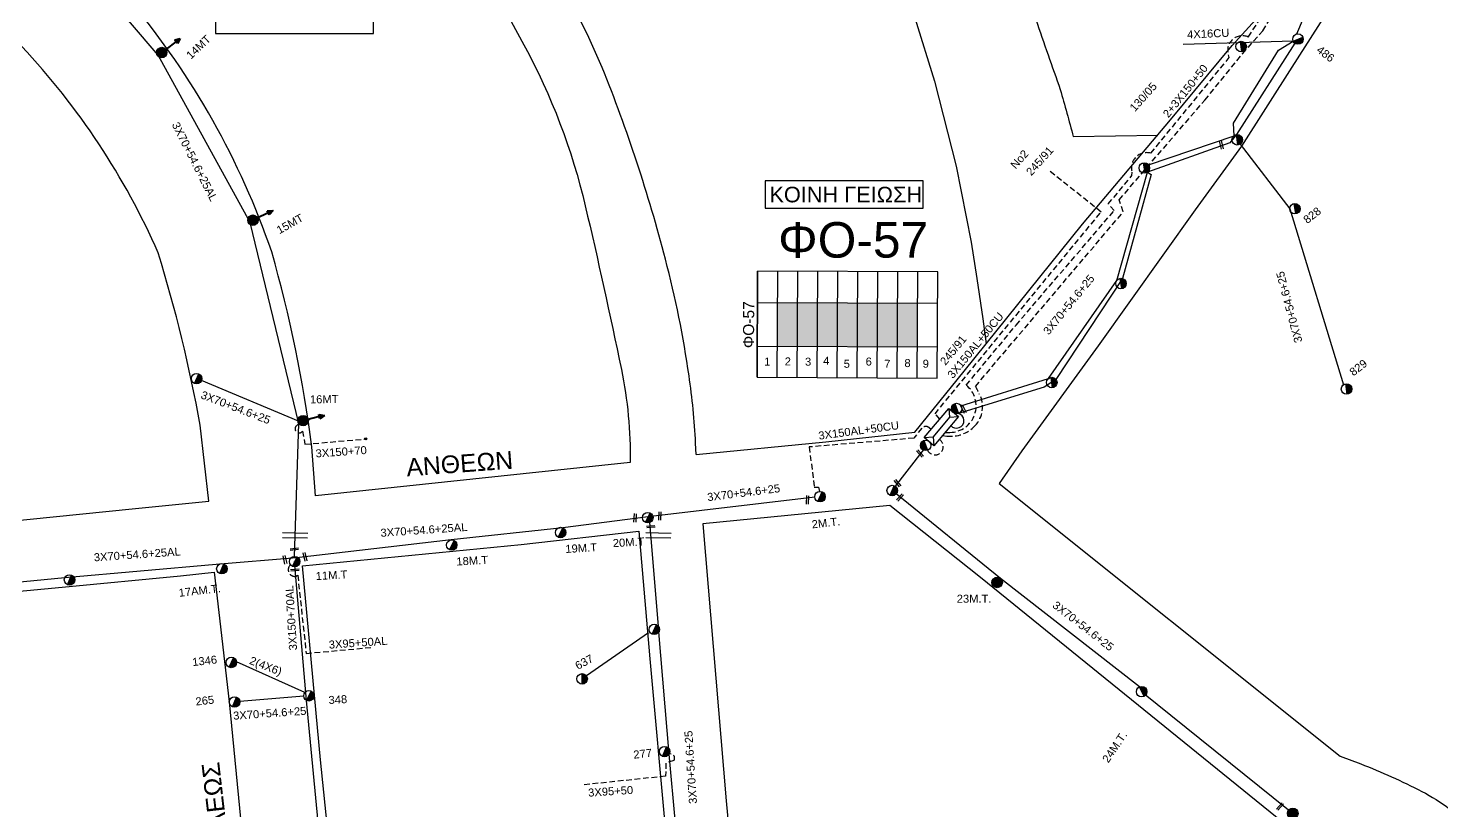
# Model space of a CAD drawing. Header units: millimetres. Extents: x 2999 to 5218, y 1863 to 2903.
# Drawn here: x 3547.2 to 3865.1, y 2049.2 to 2225.3 of the extents above; entities that cross this region are included whole.
import ezdxf
from ezdxf.enums import TextEntityAlignment as Align

# ---------------------------------------------------------------- set-up
doc = ezdxf.new("R2010")
doc.units = ezdxf.units.MM
doc.header["$LTSCALE"] = 0.5
doc.linetypes.add('DASHED', pattern=[19.05, 12.7, -6.35])
for name, color, linetype in [('Άγνωστα', 7, 'Continuous'), ('Ασφαλειοκιβώτια Χ.Τ 9 αναχωρήσεων', 7, 'Continuous'), ('Επίτονοι', 7, 'Continuous'), ('Επιγραφές - Σχήματα', 7, 'Continuous'), ('Καλώδια ΧΤ   3x150+70AL', 7, 'DASHED'), ('Καλώδια ΧΤ   3x150AL+50CU', 7, 'DASHED'), ('Καλώδια ΧΤ   3x95+50 AL XLPE', 7, 'DASHED'), ('Μηχανική τομή', 7, 'Continuous'), ('Στύλος Ξύλινος', 7, 'Continuous'), ('Στύλος Ξύλινος @ 1', 7, 'Continuous'), ('Στύλος ΦΜ', 7, 'Continuous'), ('Στύλος ΦΜ @ 1', 7, 'Continuous'), ('Συνδέσεις', 7, 'Continuous'), ('Συνεστραμμένα ΧΤ   3x70+54.6+25 AL', 7, 'SYN_LINE'), ('Τομή', 7, 'Continuous'), ('Υποσταθμός εναέριος 2 στύλων', 7, 'Continuous'), ('Υποσταθμός πόλεως', 7, 'Continuous'), ('Υπόβαθρο ΔΕΗ', 7, 'Continuous'), ('Υπόγεια καλώδια Παροχών ΧΤ   4x16CU', 7, 'DASHED')]:
    doc.layers.add(name, color=color, linetype=linetype)
doc.styles.add('arial', font='ARIAL.TTF')
doc.styles.get("Standard").update_dxf_attribs({"font": 'ARIAL.TTF'})
doc.linetypes.add('SYN_LINE', pattern='A,0.5,-0.0001,["/\\/\\/\\/",Standard,S=0.1,R=0,X=0,Y=-0.05],-0.25', length=0.7501)

# ---------------------------------------------------------------- blocks, each defined once
blk = doc.blocks.new('ΑΣΦΑΛΕΙΟΚΙΒΩΤΙΟ ΥΠΟΣΤΑΘΜΟΥ 9 ΑΝΑΧΩΡΗΣΕΩΝ')
at = {"layer": 'Ασφαλειοκιβώτια Χ.Τ 9 αναχωρήσεων', "ltscale": 40}
for p, q in [((-23.8, 40.36), (24.02, 40.36)), ((-9.72, 40.36), (-9.72, -40.64)), ((9.94, 40.36), (9.94, -40.64)), ((-23.8, 31.36), (24.02, 31.36)), ((-23.8, 22.36), (24.02, 22.36)), ((-23.8, 13.36), (24.02, 13.36)), ((-23.8, 4.36), (24.02, 4.36)), ((-23.8, -4.64), (24.02, -4.64)), ((-23.8, -13.64), (24.02, -13.64)), ((-23.8, -22.64), (24.02, -22.64)), ((-23.8, -31.64), (24.02, -31.64))]:
    blk.add_line(p, q, dxfattribs=at)
at = {"layer": 'Ασφαλειοκιβώτια Χ.Τ 9 αναχωρήσεων'}
blk.add_lwpolyline([(-23.8, -40.64), (24.02, -40.64), (24.02, 40.36), (-23.8, 40.36)], close=True, dxfattribs=at)
for s, p in [('1', (-18.54, 37.25)), ('2', (-18.39, 27.98)), ('3', (-18.45, 18.85)), ('4', (-17.96, 10.67)), ('5', (-19.3, 1.44)), ('6', (-18.25, -8.4)), ('7', (-19.23, -16.79)), ('8', (-18.84, -25.86)), ('9', (-19.09, -34.08))]:
    blk.add_text(s, height=3.6, rotation=270, dxfattribs=at).set_placement(p)
at = {"layer": 'Ασφαλειοκιβώτια Χ.Τ 9 αναχωρήσεων', "ltscale": 40}
for tag, height, p in [('ΟΝΟΜΑ', 5, (-0.16, 44.31)), ('ΚΕΙΜΕΝΟ 1', 2, (17.06, 35.59)), ('ΚΕΙΜΕΝΟ 2', 2, (17.06, 26.88)), ('ΚΕΙΜΕΝΟ 3', 2, (17.06, 17.69)), ('ΚΕΙΜΕΝΟ 4', 2, (17.06, 8.71)), ('ΚΕΙΜΕΝΟ 5', 2, (17.06, -0.13)), ('ΚΕΙΜΕΝΟ 6', 2, (17.06, -9.05)), ('ΚΕΙΜΕΝΟ 7', 2, (17.06, -18.13)), ('ΚΕΙΜΕΝΟ 8', 2, (17.06, -26.85)), ('ΚΕΙΜΕΝΟ 9', 2, (17.06, -35.99)), ('ΣΧ', 2, (-0.1, -42.64))]:
    blk.add_attdef(tag, text='', height=height, dxfattribs=at).set_placement(p, align=Align.MIDDLE_CENTER)
blk = doc.blocks.new('ΜΗΧΑΝΙΚΗ ΤΟΜΗ')
at = {"layer": 'Μηχανική τομή', "ltscale": 40}
for p, q in [((-1.89, 0.78), (1.89, 0.78)), ((1.89, 0), (-1.89, 0))]:
    blk.add_line(p, q, dxfattribs=at)
blk = doc.blocks.new('ΥΠΑΡΧΩΝ ΤΣΙΜΕΝΤΕΝΙΟΣ ΣΤΥΛΟΣ')
at = {"layer": 'Στύλος ΦΜ'}
blk.add_hatch(color=7, dxfattribs=at).paths.add_polyline_path([(-1.29, -2.28, 0.574793), (2.62, 0, 0.268822), (1.3, 2.27)])
at = {"layer": 'Στύλος ΦΜ', "color": 7}
blk.add_line((-1.29, -2.28), (1.3, 2.27), dxfattribs=at)
blk.add_circle((0, 0), 2.62, dxfattribs=at)
at = {"layer": 'Στύλος ΦΜ', "flags": 4}
for tag, p in [('ΤΥΠΟΣ', (-4.91, 3.03)), ('ΑΡΙΘΜΟΣ', (-4.68, 8.05))]:
    blk.add_attdef(tag, p, '', height=4, dxfattribs=at)
blk = doc.blocks.new('ΥΠΑΡΧΩΝ ΞΥΛΙΝΟΣ ΣΤΥΛΟΣ')
at = {"layer": 'Στύλος Ξύλινος'}
h = blk.add_hatch(color=7, dxfattribs=at)
h.paths.add_polyline_path([(-2.62, 0, 0.270008), (-1.29, -2.28), (1.3, 2.27, 0.576266)])
h.paths.add_polyline_path([(-1.29, -2.28, 0.574793), (2.62, 0, 0.268822), (1.3, 2.27)])
at = {"layer": 'Στύλος Ξύλινος', "color": 7}
blk.add_line((-1.29, -2.28), (1.3, 2.27), dxfattribs=at)
blk.add_circle((0, 0), 2.62, dxfattribs=at)
at = {"layer": 'Στύλος Ξύλινος', "flags": 4}
for tag, p in [('ΑΡΙΘΜΟΣ', (-4.91, 8.6)), ('ΤΥΠΟΣ', (-4.85, 3.39))]:
    blk.add_attdef(tag, p, '', height=4, dxfattribs=at)
blk = doc.blocks.new('ΥΠΟΣΤΑΘΜΟΣ ΕΝΑΕΡΙΟΣ ΕΠΙ 2 ΣΤΥΛΩΝ')
at = {"layer": 'Υποσταθμός εναέριος 2 στύλων', "linetype": 'Continuous'}
for points in [[(-11.97, -2.11, 0.574793), (-8.45, -0.07, 0.268822), (-9.64, 1.98)], [(9.68, -2.15, 0.574793), (13.19, -0.1, 0.268822), (12.01, 1.95)]]:
    blk.add_hatch(color=256, dxfattribs=at).paths.add_polyline_path(points)
for p, q in [((-11.97, -2.11), (-9.64, 1.98)), ((9.68, -2.15), (12.01, 1.95))]:
    blk.add_line(p, q, dxfattribs=at)
for centre in [(-10.81, -0.07), (10.84, -0.1)]:
    blk.add_circle(centre, 2.36, dxfattribs=at)
at = {"layer": 'Υποσταθμός πόλεως', "linetype": 'Continuous', "ltscale": 40}
blk.add_lwpolyline([(-8.57, 2.82), (8.57, 2.82), (8.57, -2.82), (-8.57, -2.82)], close=True, dxfattribs=at)
for points in [[(-5.75, 0), (-8.57, 2.82)], [(-8.57, -2.82), (-5.75, 0)], [(-5.75, 0), (5.75, 0)], [(5.75, 0), (8.57, 2.82)], [(8.57, -2.82), (5.75, 0)]]:
    blk.add_lwpolyline(points, dxfattribs=at)
at = {"layer": 'Υποσταθμός εναέριος 2 στύλων', "ltscale": 40, "flags": 1}
for tag, p in [('ΜΕΤΑΣΧΗΜΑΤΙΣΜΟΣ', (14.09, 2.51)), ('ΙΣΧΥΣ', (14.07, -0.28)), ('ΑΡΙΘΜΟΣ', (14.19, -3))]:
    blk.add_attdef(tag, p, '', height=1.8, dxfattribs=at)
blk = doc.blocks.new('ΕΠΙΤΟΝΟΣ')
at = {"layer": 'Επίτονοι', "lineweight": 40, "ltscale": 40}
blk.add_hatch(color=256, dxfattribs=at).paths.add_polyline_path([(-1.13, 6.47), (0, 9.1), (1.13, 6.47)])
for p, q in [((-1.13, 6.47), (0, 9.1)), ((0, 9.1), (1.13, 6.47)), ((1.13, 6.47), (-1.13, 6.47)), ((-1.13, 6.47), (0, 6.47)), ((0, 6.47), (0, 0))]:
    blk.add_line(p, q, dxfattribs=at)
blk = doc.blocks.new('ΤΟΜΗ')
at = {"layer": 'Τομή', "ltscale": 40}
for p, q in [((-5.68, 0), (5.68, 0)), ((5.68, -2.33), (-5.68, -2.33))]:
    blk.add_line(p, q, dxfattribs=at)
blk = doc.blocks.new('_ΣΥΝΔΕΣΗ')
at = {"layer": 'Συνδέσεις', "linetype": 'SYN_LINE', "ltscale": 40}
blk.add_hatch(color=256, dxfattribs=at).paths.add_polyline_path([(0.5, -0.01, 1), (-0.5, -0.01, 1)])
at = {"layer": 'Συνδέσεις'}
blk.add_circle((0, -0.01), 0.5, dxfattribs=at)

msp = doc.modelspace()

# ---------------------------------------------------------------- hatches: boundary and pattern name
at = {"layer": 'Ασφαλειοκιβώτια Χ.Τ 9 αναχωρήσεων', "ltscale": 40}
for color, points in [(133, [(3715.74, 2163.58), (3715.68, 2153.75), (3720.18, 2153.73), (3720.24, 2163.56)]), (85, [(3720.24, 2163.56), (3720.18, 2153.73), (3724.68, 2153.7), (3724.74, 2163.53)]), (2, [(3724.74, 2163.53), (3724.68, 2153.7), (3729.18, 2153.68), (3729.24, 2163.51)]), (1, [(3729.24, 2163.51), (3729.18, 2153.68), (3733.68, 2153.66), (3733.74, 2163.49)]), (6, [(3733.74, 2163.49), (3733.68, 2153.66), (3738.18, 2153.63), (3738.24, 2163.46)]), (30, [(3738.24, 2163.46), (3738.18, 2153.63), (3742.68, 2153.61), (3742.74, 2163.44)]), (27, [(3742.74, 2163.44), (3742.68, 2153.61), (3747.18, 2153.59), (3747.24, 2163.41)])]:
    msp.add_hatch(color=color, dxfattribs=at).paths.add_polyline_path(points)

# ---------------------------------------------------------------- linework, layer by layer
at = {"layer": 'Άγνωστα', "color": 30, "ltscale": 40}
msp.add_lwpolyline([(3832.53, 2224), (3846.84, 2257.76), (3855.64, 2298.74)], dxfattribs=at)
at = {"layer": 'Άγνωστα', "color": 27, "linetype": 'DASHED', "ltscale": 0.2}
for points in [[(3752.82, 2133.62), (3753.81, 2133.51, 0.237477), (3760.15, 2135.82, 0.320804), (3761.12, 2143.01, -0.004761), (3760.25, 2144.7), (3793.48, 2183.96), (3792.58, 2186.68), (3811.84, 2209.11), (3820.3, 2219.52), (3824.86, 2224.71), (3834.84, 2240.84), (3834.8, 2242.21), (3835.34, 2243.08, 0.28328), (3835.41, 2248.93), (3838.94, 2267.9)], [(3691.45, 2062.1), (3691.84, 2062.02, -0.522524), (3692.45, 2060.53), (3690.65, 2059.91), (3690.55, 2056.97), (3672.04, 2055.02)]]:
    msp.add_lwpolyline(points, format="xyb", dxfattribs=at)
at = {"layer": 'Άγνωστα', "color": 30, "linetype": 'DASHED', "ltscale": 0.2}
msp.add_lwpolyline([(3753.39, 2134.31), (3754.52, 2134.33, 0.699562), (3758.2, 2144.97), (3769.39, 2158.49), (3791.44, 2184.24), (3790.13, 2185.77), (3795.45, 2192.14), (3795.47, 2192.92, -0.586772), (3799.7, 2197.16), (3817.33, 2218.68), (3817.13, 2219.29, -0.64982), (3821.62, 2223.31), (3831.99, 2239.21), (3833.18, 2241.08), (3833.94, 2244.29)], format="xyb", dxfattribs=at)
at = {"layer": 'Άγνωστα', "color": 6, "linetype": 'DASHED', "ltscale": 0.2}
msp.add_lwpolyline([(3608.12, 2136.31), (3607.54, 2135.81, 1.168082), (3608.92, 2134.65), (3609.45, 2131.67), (3623.11, 2132.86)], format="xyb", dxfattribs=at)
at = {"layer": 'Άγνωστα', "color": 27, "ltscale": 40}
msp.add_lwpolyline([(3686.73, 2089.27), (3672.76, 2079.55)], dxfattribs=at)
at = {"layer": 'Άγνωστα', "color": 62, "linetype": 'SYN_LINE', "ltscale": 20}
msp.add_lwpolyline([(3609.46, 2075.83), (3594.07, 2082.69)], dxfattribs=at)
at = {"layer": 'Άγνωστα', "color": 62, "linetype": 'SYN_LINE', "ltscale": 15}
msp.add_lwpolyline([(3609.18, 2075), (3594.8, 2073.8)], dxfattribs=at)
at = {"layer": 'Επιγραφές - Σχήματα', "color": 190}
for points in [[(3589.37, 2224.11), (3624.88, 2224.11), (3624.88, 2230.29), (3589.37, 2230.29)], [(3712.96, 2184.78), (3748.47, 2184.78), (3748.47, 2190.95), (3712.96, 2190.95)]]:
    msp.add_lwpolyline(points, close=True, dxfattribs=at)
at = {"layer": 'Επιγραφές - Σχήματα', "color": 85, "ltscale": 0.2}
msp.add_arc((3755.97, 2136.98), 1.69, 220.9361, 74.1377, dxfattribs=at)
at = {"layer": 'Επιγραφές - Σχήματα', "color": 133, "linetype": 'DASHED', "ltscale": 0.2}
msp.add_arc((3751.15, 2131.14), 1.87, 206.5588, 59.698, dxfattribs=at)
at = {"layer": 'Καλώδια ΧΤ   3x150+70AL', "color": 62, "ltscale": 0.2}
msp.add_lwpolyline([(3606.16, 2104.63), (3605.9, 2104.17, 0.487391), (3606.82, 2101.98, 0.240233), (3607.84, 2102.19), (3609.74, 2084.6)], format="xyb", dxfattribs=at)
at = {"layer": 'Καλώδια ΧΤ   3x150AL+50CU', "color": 1, "ltscale": 0.2}
msp.add_lwpolyline([(3752.22, 2137.3), (3751.16, 2138.54), (3788.51, 2183.93), (3777.02, 2193.09)], dxfattribs=at)
at = {"layer": 'Καλώδια ΧΤ   3x150AL+50CU', "color": 2, "ltscale": 0.2}
msp.add_lwpolyline([(3750.29, 2134.99), (3749.86, 2135.38, 0.418544), (3748.19, 2135.27), (3746.41, 2133.04), (3722.87, 2131.06), (3724.01, 2122.04), (3724.97, 2122.04), (3725.17, 2121.04)], format="xyb", dxfattribs=at)
at = {"layer": 'Καλώδια ΧΤ   3x95+50 AL XLPE', "color": 62, "ltscale": 0.2}
msp.add_lwpolyline([(3609.74, 2084.6), (3624.25, 2085.94)], dxfattribs=at)
at = {"layer": 'Συνεστραμμένα ΧΤ   3x70+54.6+25 AL', "color": 6, "ltscale": 20}
for points in [[(3607.08, 2106.44), (3608.12, 2136.31), (3597.14, 2181.59), (3576.44, 2219.2), (3556.88, 2242.16), (3555.07, 2243.38)], [(3756.97, 2140.34), (3776.7, 2146.48), (3792.01, 2168.51), (3798.95, 2192.91), (3799.16, 2194.56), (3818.4, 2201.11), (3818.3, 2203.96), (3828.41, 2220.34), (3831.71, 2222.39)], [(3607.99, 2136.84), (3586.19, 2145.98)]]:
    msp.add_lwpolyline(points, dxfattribs=at)
at = {"layer": 'Συνεστραμμένα ΧΤ   3x70+54.6+25 AL', "color": 85, "ltscale": 20}
for points in [[(3832.08, 2221.91), (3818.95, 2201.34), (3817.47, 2199.47), (3798.95, 2192.91), (3799.75, 2192.34), (3793.29, 2168.97), (3778.35, 2146.27), (3775.7, 2144.53), (3756.43, 2138.6)], [(3819.77, 2199.2), (3830.92, 2184.68), (3842.99, 2145.03)]]:
    msp.add_lwpolyline(points, dxfattribs=at)
at = {"layer": 'Συνεστραμμένα ΧΤ   3x70+54.6+25 AL', "color": 133, "ltscale": 15}
msp.add_lwpolyline([(3741.54, 2121.25), (3748.78, 2130.65)], dxfattribs=at)
at = {"layer": 'Συνεστραμμένα ΧΤ   3x70+54.6+25 AL', "color": 133, "ltscale": 20}
for points in [[(3797.12, 2077.05), (3765.87, 2101.48), (3742.45, 2120.51)], [(3830.69, 2049.33), (3797.7, 2075.87)]]:
    msp.add_lwpolyline(points, dxfattribs=at)
at = {"layer": 'Συνεστραμμένα ΧΤ   3x70+54.6+25 AL', "color": 2, "ltscale": 20}
msp.add_lwpolyline([(3724.13, 2119.74), (3686.65, 2115.33), (3667.49, 2112.87), (3642.32, 2110.16), (3607.58, 2106.12), (3589.5, 2104.63), (3555.45, 2101.64), (3528.26, 2099.01)], dxfattribs=at)
at = {"layer": 'Συνεστραμμένα ΧΤ   3x70+54.6+25 AL', "color": 27, "ltscale": 20}
for points in [[(3688.96, 2090.72), (3687, 2114.06)], [(3696.32, 2005.14), (3694.19, 2030.69), (3691.37, 2061.94), (3689.06, 2089.47)]]:
    msp.add_lwpolyline(points, dxfattribs=at)
at = {"layer": 'Συνεστραμμένα ΧΤ   3x70+54.6+25 AL', "color": 62, "ltscale": 20}
msp.add_lwpolyline([(3615.62, 2015.8), (3612.95, 2041.19), (3609.84, 2074.01), (3607.15, 2105.26)], dxfattribs=at)
at = {"layer": 'Υπόβαθρο ΔΕΗ'}
for points in [[(3863.65, 2331.83), (3846.8, 2240.16), (3841.87, 2233.04), (3831.41, 2216.52), (3820.06, 2198.75), (3809.69, 2184.45), (3787.84, 2153.82), (3770.67, 2130.2), (3765.56, 2122.82), (3842.29, 2061.51), (3846.89, 2059.74, -0.027254), (3860.62, 2053.56, -0.087857), (3872.43, 2044.52, -0.082193), (3897.46, 2006.2), (3914.89, 1959.85, 0.02107), (3925.11, 1935.8, 0.082387), (3959.07, 1882.96)], [(3559.11, 2243.03), (3589, 2279.9), (3604.16, 2298.66), (3608.29, 2294.14), (3624.64, 2275.5), (3636.24, 2260.44), (3643.52, 2249.54), (3658.72, 2221.52, -0.066706), (3672.5, 2185.32, -0.006699), (3680.62, 2148.51, -0.054277), (3682.62, 2127.58), (3611.8, 2120.06), (3610.99, 2131.06, 0.037501), (3601.99, 2174.96, 0.091193), (3570.36, 2231.18, 0.032432), (3559.11, 2243.03, -2.552739)], [(3697.45, 2129.36), (3697.32, 2131.94, 0.022776), (3695.84, 2147.09, 0.02819), (3690.54, 2173.31, 0.03125), (3676.33, 2216.47), (3673, 2223.86), (3660.43, 2248.49)], [(3773.87, 2227.19, 0.004165), (3779.34, 2211.49, -0.001687), (3782.26, 2200.89), (3801.25, 2201.23)], [(3526.59, 2112.64), (3546.93, 2114.71), (3571.33, 2117.18), (3587.81, 2118.87), (3585.91, 2135.99, 0.029512), (3576.47, 2174.74, 0.085035), (3545.78, 2221.19, 0.032287), (3542.27, 2224.19), (3505.72, 2179.92), (3509.88, 2175.29, -0.040166), (3514.83, 2166.68, -0.045126), (3522.34, 2143.42, -0.041323), (3526.59, 2112.64, 6.741713)]]:
    msp.add_lwpolyline(points, format="xyb", dxfattribs=at)
for points in [[(3697.45, 2129.36), (3726.6, 2132.2), (3746.59, 2134.36), (3757.72, 2148.12), (3784.32, 2181.23), (3804.15, 2204.67), (3817.97, 2221.4), (3823.21, 2227.16)], [(3746.63, 2227.66), (3751.01, 2213.4), (3755.93, 2194.26), (3759.27, 2177.12), (3760.55, 2168.99), (3761.89, 2159.89), (3762.63, 2154.23)], [(3771.26, 1916.2), (3829.27, 2046.66), (3761.36, 2101.69), (3741.03, 2117.9), (3698.95, 2113.77), (3704.18, 2051.45), (3708.38, 2006.3), (3712.56, 1957.95), (3741.55, 1933.73), (3753.77, 1923.62), (3771.26, 1916.2)], [(3608.93, 2104.31), (3658.12, 2109.08), (3684.52, 2112.09), (3687, 2083.4), (3694.04, 2005.68), (3619.31, 1998.75), (3612.97, 2060.69), (3608.93, 2104.31)], [(3528.56, 2097.06), (3554.83, 2099.53), (3581.51, 2102.04), (3589.07, 2102.9), (3592.39, 2073.71), (3599.72, 1998.82), (3599.82, 1997.09), (3591.03, 1996.28), (3589.67, 1997.35), (3538.34, 1993.03), (3528.56, 2097.06)]]:
    msp.add_lwpolyline(points, dxfattribs=at)
at = {"layer": 'Υπόγεια καλώδια Παροχών ΧΤ   4x16CU', "color": 6, "linetype": 'SYN_LINE', "ltscale": 15}
msp.add_lwpolyline([(3831.71, 2222.39), (3806.98, 2221.64)], dxfattribs=at)

# ---------------------------------------------------------------- block references
at = {"layer": 'Ασφαλειοκιβώτια Χ.Τ 9 αναχωρήσεων', "xscale": 0.4999999999999999, "yscale": 0.4999999999999999, "zscale": 0.4999999999999999, "rotation": 89.70135055606067}
msp.add_blockref('ΑΣΦΑΛΕΙΟΚΙΒΩΤΙΟ ΥΠΟΣΤΑΘΜΟΥ 9 ΑΝΑΧΩΡΗΣΕΩΝ', (3731.39, 2158.53), dxfattribs=at).add_auto_attribs({'ΟΝΟΜΑ': 'ΦΟ-57'})
at = {"layer": 'Επίτονοι', "xscale": 0.449999999999818, "yscale": 0.449999999999818, "zscale": 0.449999999999818}
for p, rotation in [((3578.18, 2220.5), 307.8019232097249), ((3598.6, 2182.47), 296.0902463636965), ((3609.89, 2137.2), 283.4988612528525)]:
    msp.add_blockref('ΕΠΙΤΟΝΟΣ', p, dxfattribs=dict(at, rotation=rotation))
at = {"layer": 'Μηχανική τομή'}
for p, xscale, yscale, zscale, rotation in [((3815.73, 2199.08), 0.4999999999999991, 0.4999999999999991, 0.4999999999999991, 104.2634201497095), ((3757.73, 2139.64), 0.4999999999999994, 0.4999999999999994, 0.4999999999999994, 115.078763278921), ((3747.92, 2129.71), 0.4999999999999993, 0.4999999999999993, 0.4999999999999993, 130.9281409310912), ((3742.88, 2123.04), 0.4999999999999993, 0.4999999999999993, 0.4999999999999993, 130.9281409310912), ((3743.16, 2119.84), 0.4999999999999994, 0.4999999999999994, 0.4999999999999994, 227.7325643072309), ((3722.68, 2119.14), 0.4999999999999993, 0.4999999999999993, 0.4999999999999993, 86.49797098709232), ((3683.9, 2115.09), 0.4999999999999993, 0.4999999999999993, 0.4999999999999993, 86.49797098709232), ((3689.46, 2115.52), 0.4999999999999993, 0.4999999999999993, 0.4999999999999993, 86.49797098709232), ((3687.26, 2112.94), 0.4999999999999995, 0.4999999999999995, 0.4999999999999995, 5.158736128121816), ((3607.09, 2107.87), 0.4999999999999995, 0.4999999999999995, 0.4999999999999995, 5.158736128121816), ((3605.13, 2105.73), 0.4999999999999994, 0.4999999999999994, 0.4999999999999994, 103.7374015777385), ((3609.65, 2106.38), 0.4999999999999994, 0.4999999999999994, 0.4999999999999994, 103.7374015777385), ((3607.22, 2103.17), 0.4999999999999995, 0.4999999999999995, 0.4999999999999995, 5.158736128121816), ((3828.57, 2050.29), 0.4999999999999994, 0.4999999999999994, 0.4999999999999994, 227.7325643072309)]:
    msp.add_blockref('ΜΗΧΑΝΙΚΗ ΤΟΜΗ', p, dxfattribs=dict(at, xscale=xscale, yscale=yscale, zscale=zscale, rotation=rotation))
at = {"layer": 'Στύλος Ξύλινος @ 1', "ltscale": 40}
ref = msp.add_blockref('ΥΠΑΡΧΩΝ ΞΥΛΙΝΟΣ ΣΤΥΛΟΣ', (3577.26, 2219.81), dxfattribs=dict(at, xscale=0.449999999999818, yscale=0.449999999999818, zscale=0.449999999999818, rotation=43.47531673525771))
ref.add_attrib('ΤΥΠΟΣ', '14MT', (3583.8, 2218.19), dxfattribs={"layer": 'Στύλος Ξύλινος', "height": 1.8, "rotation": 43.4753, "flags": 4})
ref = msp.add_blockref('ΥΠΑΡΧΩΝ ΞΥΛΙΝΟΣ ΣΤΥΛΟΣ', (3597.77, 2182.09), dxfattribs=dict(at, xscale=0.4499999999998179, yscale=0.4499999999998179, zscale=0.4499999999998179, rotation=29.23477781947029))
ref.add_attrib('ΤΥΠΟΣ', '15MT', (3603.72, 2178.91), dxfattribs={"layer": 'Στύλος Ξύλινος', "height": 1.8, "rotation": 29.2348, "flags": 4})
ref = msp.add_blockref('ΥΠΑΡΧΩΝ ΞΥΛΙΝΟΣ ΣΤΥΛΟΣ', (3609.05, 2136.99), dxfattribs=dict(at, xscale=0.449999999999818, yscale=0.449999999999818, zscale=0.449999999999818, rotation=1.123344972280534))
ref.add_attrib('ΤΥΠΟΣ', '16MT', (3610.6, 2140.85), dxfattribs={"layer": 'Στύλος Ξύλινος', "height": 1.8, "rotation": 1.1233, "flags": 4})
ref = msp.add_blockref('ΥΠΑΡΧΩΝ ΞΥΛΙΝΟΣ ΣΤΥΛΟΣ', (3765.13, 2100.57), dxfattribs=dict(at, xscale=0.4499999999998181, yscale=0.4499999999998181, zscale=0.4499999999998181))
ref.add_attrib('ΤΥΠΟΣ', '23M.T.', (3756.04, 2096.01), dxfattribs={"layer": 'Στύλος Ξύλινος', "height": 1.8, "flags": 4})
ref = msp.add_blockref('ΥΠΑΡΧΩΝ ΞΥΛΙΝΟΣ ΣΤΥΛΟΣ', (3831.62, 2048.61), dxfattribs=dict(at, xscale=0.4499999999998181, yscale=0.4499999999998181, zscale=0.4499999999998181, rotation=62.18482468098428))
ref.add_attrib('ΤΥΠΟΣ', '25M.T.', (3824.04, 2039.58), dxfattribs={"layer": 'Στύλος Ξύλινος', "height": 1.8, "rotation": 62.1848, "flags": 4})
at = {"layer": 'Στύλος ΦΜ @ 1', "ltscale": 40}
for p, xscale, yscale, zscale, rotation in [((3820, 2221.17), 0.4499999999998179, 0.4499999999998179, 0.4499999999998179, 37.72256972458447), ((3819.12, 2200.18), 0.4499999999998179, 0.4499999999998179, 0.4499999999998179, 37.72256972458447), ((3798.23, 2193.84), 0.4499999999998179, 0.4499999999998179, 0.4499999999998179, 37.72256972458447), ((3792.98, 2167.84), 0.4499999999998179, 0.4499999999998179, 0.4499999999998179, 37.72256972458447), ((3585.1, 2146.43), 0.449999999999818, 0.449999999999818, 0.449999999999818, 6.449163497314141), ((3777.42, 2145.55), 0.4499999999998179, 0.4499999999998179, 0.4499999999998179, 37.72256972458447), ((3741.53, 2121.26), 0.449999999999818, 0.449999999999818, 0.449999999999818, 6.449163497314141), ((3556.52, 2101.14), 0.449999999999818, 0.449999999999818, 0.449999999999818, 6.449163497314141), ((3688.02, 2090.01), 0.449999999999818, 0.449999999999818, 0.449999999999818, 6.449163497314141)]:
    msp.add_blockref('ΥΠΑΡΧΩΝ ΤΣΙΜΕΝΤΕΝΙΟΣ ΣΤΥΛΟΣ', p, dxfattribs=dict(at, xscale=xscale, yscale=yscale, zscale=zscale, rotation=rotation))
ref = msp.add_blockref('ΥΠΑΡΧΩΝ ΤΣΙΜΕΝΤΕΝΙΟΣ ΣΤΥΛΟΣ', (3832.79, 2222.85), dxfattribs=dict(at, xscale=0.4499999999998179, yscale=0.4499999999998179, zscale=0.4499999999998179, rotation=322.6380553459355))
ref.add_attrib('ΤΥΠΟΣ', '486', (3836.79, 2220.07), dxfattribs={"layer": 'Στύλος ΦΜ', "height": 1.8, "rotation": 322.6381, "flags": 4})
ref = msp.add_blockref('ΥΠΑΡΧΩΝ ΤΣΙΜΕΝΤΕΝΙΟΣ ΣΤΥΛΟΣ', (3832.1, 2184.67), dxfattribs=dict(at, xscale=0.4499999999998179, yscale=0.4499999999998179, zscale=0.4499999999998179, rotation=37.72256972458447))
ref.add_attrib('ΤΥΠΟΣ', '828', (3834.86, 2181.21), dxfattribs={"layer": 'Στύλος ΦΜ', "height": 1.8, "rotation": 37.7226, "flags": 4})
ref = msp.add_blockref('ΥΠΑΡΧΩΝ ΤΣΙΜΕΝΤΕΝΙΟΣ ΣΤΥΛΟΣ', (3843.71, 2144.1), dxfattribs=dict(at, xscale=0.4499999999998179, yscale=0.4499999999998179, zscale=0.4499999999998179, rotation=37.72256972458447))
ref.add_attrib('ΤΥΠΟΣ', '829', (3845.24, 2146.92), dxfattribs={"layer": 'Στύλος ΦΜ', "height": 1.8, "rotation": 37.7226, "flags": 4})
ref = msp.add_blockref('ΥΠΑΡΧΩΝ ΤΣΙΜΕΝΤΕΝΙΟΣ ΣΤΥΛΟΣ', (3725.3, 2119.87), dxfattribs=dict(at, xscale=0.449999999999818, yscale=0.449999999999818, zscale=0.449999999999818, rotation=6.449163497314141))
ref.add_attrib('ΤΥΠΟΣ', '2M.T.', (3723.54, 2112.73), dxfattribs={"layer": 'Στύλος ΦΜ', "height": 1.8, "rotation": 6.4492, "flags": 4})
ref = msp.add_blockref('ΥΠΑΡΧΩΝ ΤΣΙΜΕΝΤΕΝΙΟΣ ΣΤΥΛΟΣ', (3686.56, 2115.15), dxfattribs=dict(at, xscale=0.4499999999998181, yscale=0.4499999999998181, zscale=0.4499999999998181, rotation=3.244014411474268))
ref.add_attrib('ΤΥΠΟΣ', '20M.T', (3678.75, 2108.51), dxfattribs={"layer": 'Στύλος ΦΜ', "height": 1.8, "rotation": 3.244, "flags": 4})
ref = msp.add_blockref('ΥΠΑΡΧΩΝ ΤΣΙΜΕΝΤΕΝΙΟΣ ΣΤΥΛΟΣ', (3666.96, 2111.81), dxfattribs=dict(at, xscale=0.4499999999998181, yscale=0.4499999999998181, zscale=0.4499999999998181, rotation=3.244014411474268))
ref.add_attrib('ΤΥΠΟΣ', '19M.T', (3668.07, 2107.2), dxfattribs={"layer": 'Στύλος ΦΜ', "height": 1.8, "rotation": 3.244, "flags": 4})
ref = msp.add_blockref('ΥΠΑΡΧΩΝ ΤΣΙΜΕΝΤΕΝΙΟΣ ΣΤΥΛΟΣ', (3642.47, 2108.99), dxfattribs=dict(at, xscale=0.4499999999998181, yscale=0.4499999999998181, zscale=0.4499999999998181, rotation=3.244014411474268))
ref.add_attrib('ΤΥΠΟΣ', '18M.T', (3643.57, 2104.37), dxfattribs={"layer": 'Στύλος ΦΜ', "height": 1.8, "rotation": 3.244, "flags": 4})
ref = msp.add_blockref('ΥΠΑΡΧΩΝ ΤΣΙΜΕΝΤΕΝΙΟΣ ΣΤΥΛΟΣ', (3590.78, 2103.66), dxfattribs=dict(at, xscale=0.449999999999818, yscale=0.449999999999818, zscale=0.449999999999818, rotation=6.449163497314141))
ref.add_attrib('ΤΥΠΟΣ', '17AM.T.', (3581.17, 2097.33), dxfattribs={"layer": 'Στύλος ΦΜ', "height": 1.8, "rotation": 6.4492, "flags": 4})
ref = msp.add_blockref('ΥΠΑΡΧΩΝ ΤΣΙΜΕΝΤΕΝΙΟΣ ΣΤΥΛΟΣ', (3607.15, 2105.26), dxfattribs=dict(at, xscale=0.4499999999998181, yscale=0.4499999999998181, zscale=0.4499999999998181, rotation=3.244014411474268))
ref.add_attrib('ΤΥΠΟΣ', '11M.T', (3611.93, 2101.1), dxfattribs={"layer": 'Στύλος ΦΜ', "height": 1.8, "rotation": 3.244, "flags": 4})
ref = msp.add_blockref('ΥΠΑΡΧΩΝ ΤΣΙΜΕΝΤΕΝΙΟΣ ΣΤΥΛΟΣ', (3592.9, 2082.56), dxfattribs=dict(at, xscale=0.449999999999818, yscale=0.449999999999818, zscale=0.449999999999818, rotation=6.449163497314141))
ref.add_attrib('ΤΥΠΟΣ', '1346', (3584.22, 2081.74), dxfattribs={"layer": 'Στύλος ΦΜ', "height": 1.8, "rotation": 6.4492, "flags": 4})
ref = msp.add_blockref('ΥΠΑΡΧΩΝ ΤΣΙΜΕΝΤΕΝΙΟΣ ΣΤΥΛΟΣ', (3671.8, 2078.88), dxfattribs=dict(at, xscale=0.4499999999998181, yscale=0.4499999999998181, zscale=0.4499999999998181, rotation=28.26376460680654))
ref.add_attrib('ΤΥΠΟΣ', '637', (3670.84, 2080.88), dxfattribs={"layer": 'Στύλος ΦΜ', "height": 1.8, "rotation": 28.2638, "flags": 4})
ref = msp.add_blockref('ΥΠΑΡΧΩΝ ΤΣΙΜΕΝΤΕΝΙΟΣ ΣΤΥΛΟΣ', (3610.36, 2075.07), dxfattribs=dict(at, xscale=0.4499999999998181, yscale=0.4499999999998181, zscale=0.4499999999998181, rotation=3.244014411474268))
ref.add_attrib('ΤΥΠΟΣ', '348', (3614.81, 2073.2), dxfattribs={"layer": 'Στύλος ΦΜ', "height": 1.8, "rotation": 3.244, "flags": 4})
ref = msp.add_blockref('ΥΠΑΡΧΩΝ ΤΣΙΜΕΝΤΕΝΙΟΣ ΣΤΥΛΟΣ', (3797.64, 2075.99), dxfattribs=dict(at, xscale=0.4499999999998179, yscale=0.4499999999998179, zscale=0.4499999999998179, rotation=55.77441049195418))
ref.add_attrib('ΤΥΠΟΣ', '24M.T.', (3790.12, 2059.83), dxfattribs={"layer": 'Στύλος ΦΜ', "height": 1.8, "rotation": 55.7744, "flags": 4})
ref = msp.add_blockref('ΥΠΑΡΧΩΝ ΤΣΙΜΕΝΤΕΝΙΟΣ ΣΤΥΛΟΣ', (3593.63, 2073.67), dxfattribs=dict(at, xscale=0.449999999999818, yscale=0.449999999999818, zscale=0.449999999999818, rotation=6.449163497314141))
ref.add_attrib('ΤΥΠΟΣ', '265', (3584.96, 2072.86), dxfattribs={"layer": 'Στύλος ΦΜ', "height": 1.8, "rotation": 6.4492, "flags": 4})
ref = msp.add_blockref('ΥΠΑΡΧΩΝ ΤΣΙΜΕΝΤΕΝΙΟΣ ΣΤΥΛΟΣ', (3690.34, 2062.51), dxfattribs=dict(at, xscale=0.449999999999818, yscale=0.449999999999818, zscale=0.449999999999818, rotation=6.449163497314141))
ref.add_attrib('ΤΥΠΟΣ', '277', (3683.43, 2060.9), dxfattribs={"layer": 'Στύλος ΦΜ', "height": 1.8, "rotation": 6.4492, "flags": 4})
at = {"layer": 'Συνδέσεις', "xscale": 0.4500000000000455, "yscale": 0.4500000000000455, "zscale": 0.4500000000000455}
msp.add_blockref('_ΣΥΝΔΕΣΗ', (3623.12, 2132.87), dxfattribs=at)
at = {"layer": 'Τομή', "xscale": 0.4999999999999999, "yscale": 0.4999999999999999, "zscale": 0.4999999999999999, "rotation": 358.6019284943795}
for p in [(3607.26, 2111.74), (3688.96, 2111.74)]:
    msp.add_blockref('ΤΟΜΗ', p, dxfattribs=at)
at = {"layer": 'Υποσταθμός εναέριος 2 στύλων', "xscale": 0.4999999999999998, "yscale": 0.4999999999999998, "zscale": 0.4999999999999998, "rotation": 230.0946355180158}
msp.add_blockref('ΥΠΟΣΤΑΘΜΟΣ ΕΝΑΕΡΙΟΣ ΕΠΙ 2 ΣΤΥΛΩΝ', (3752.58, 2135.54), dxfattribs=at)

# ---------------------------------------------------------------- texts
at = {"ltscale": 40, "insert": (3715.86, 2181.66), "char_height": 8, "width": 17.8089, "attachment_point": 1, "style": 'arial'}
msp.add_mtext('ΦO-57', dxfattribs=at)
at = {"layer": 'Άγνωστα', "ltscale": 40, "char_height": 1.8, "width": 17.1868, "attachment_point": 1, "style": 'arial'}
for s, insert, rotation in [('2+3X150+50', (3802.24, 2206.12), 51.2637), ('130/05', (3794.76, 2207.57), 48.1724), ('Νο2', (3767.93, 2194.68), 48.1724), ('245/91', (3771.47, 2193.15), 48.1724), ('245/91', (3752.12, 2150.43), 50.6948), ('3X150+70', (3611.79, 2130.49), 3.9507), ('3X70+54.6+25', (3699.83, 2120.64), 7.1698), ('2(4X6)', (3597.46, 2083.98), 338.802), ('3X70+54.6+25', (3593.25, 2071.47), 3.9507), ('3X95+50', (3673.09, 2054.16), 3.6377)]:
    msp.add_mtext(s, dxfattribs=dict(at, insert=insert, rotation=rotation))
at = {"layer": 'Επιγραφές - Σχήματα', "color": 190, "insert": (3713.91, 2189.61), "char_height": 3.5, "width": 35.1311, "attachment_point": 1}
msp.add_mtext('KOINH ΓΕΙΩΣΗ', dxfattribs=at)
at = {"layer": 'Επιγραφές - Σχήματα', "char_height": 4, "width": 15.1545, "attachment_point": 1}
for s, insert, rotation in [('ΑΝΘΕΩΝ', (3632.12, 2128.43), 4.1581), ('ΝΕΑΠΟΛΕΩΣ', (3590.2, 2025.12), 96.5959)]:
    msp.add_mtext(s, dxfattribs=dict(at, insert=insert, rotation=rotation))
at = {"layer": 'Καλώδια ΧΤ   3x150+70AL', "ltscale": 0.2, "insert": (3605.9, 2085.24), "char_height": 1.8, "width": 17.1868, "attachment_point": 1, "rotation": 93.4072, "style": 'arial'}
msp.add_mtext('3X150+70AL', dxfattribs=at)
at = {"layer": 'Καλώδια ΧΤ   3x150AL+50CU', "ltscale": 0.2, "char_height": 1.8, "width": 17.1868, "attachment_point": 1, "style": 'arial'}
for insert, rotation in [((3753.78, 2147.44), 50.6948), ((3724.83, 2134.47), 7.5747)]:
    msp.add_mtext('3X150AL+50CU', dxfattribs=dict(at, insert=insert, rotation=rotation))
at = {"layer": 'Καλώδια ΧΤ   3x95+50 AL XLPE', "ltscale": 0.2, "insert": (3614.75, 2087.46), "char_height": 1.8, "width": 17.1868, "attachment_point": 1, "rotation": 3.9507, "style": 'arial'}
msp.add_mtext('3X95+50AL', dxfattribs=at)
at = {"layer": 'Συνεστραμμένα ΧΤ   3x70+54.6+25 AL', "ltscale": 20, "char_height": 1.8, "width": 17.1868, "attachment_point": 1, "style": 'arial'}
for insert, rotation in [((3581.07, 2204.41), 296.7836), ((3626.39, 2112.62), 3.9507), ((3561.92, 2107.11), 3.9507)]:
    msp.add_mtext('3X70+54.6+25AL', dxfattribs=dict(at, insert=insert, rotation=rotation))
at = {"layer": 'Συνεστραμμένα ΧΤ   3x70+54.6+25 AL', "ltscale": 40, "char_height": 1.8, "width": 17.1868, "attachment_point": 1, "style": 'arial'}
for insert, rotation in [((3775.33, 2157.27), 50.6948), ((3832.06, 2154.32), 104.8461), ((3586.52, 2143.76), 338.9285), ((3778.51, 2096.53), 322.2716), ((3695.83, 2050.69), 93.6773)]:
    msp.add_mtext('3X70+54.6+25', dxfattribs=dict(at, insert=insert, rotation=rotation))
at = {"layer": 'Υπόγεια καλώδια Παροχών ΧΤ   4x16CU', "ltscale": 0.2, "insert": (3807.82, 2224.77), "char_height": 1.8, "width": 17.1868, "attachment_point": 1, "rotation": 2.456, "style": 'arial'}
msp.add_mtext('4X16CU', dxfattribs=at)

doc.saveas('drawing.dxf')
